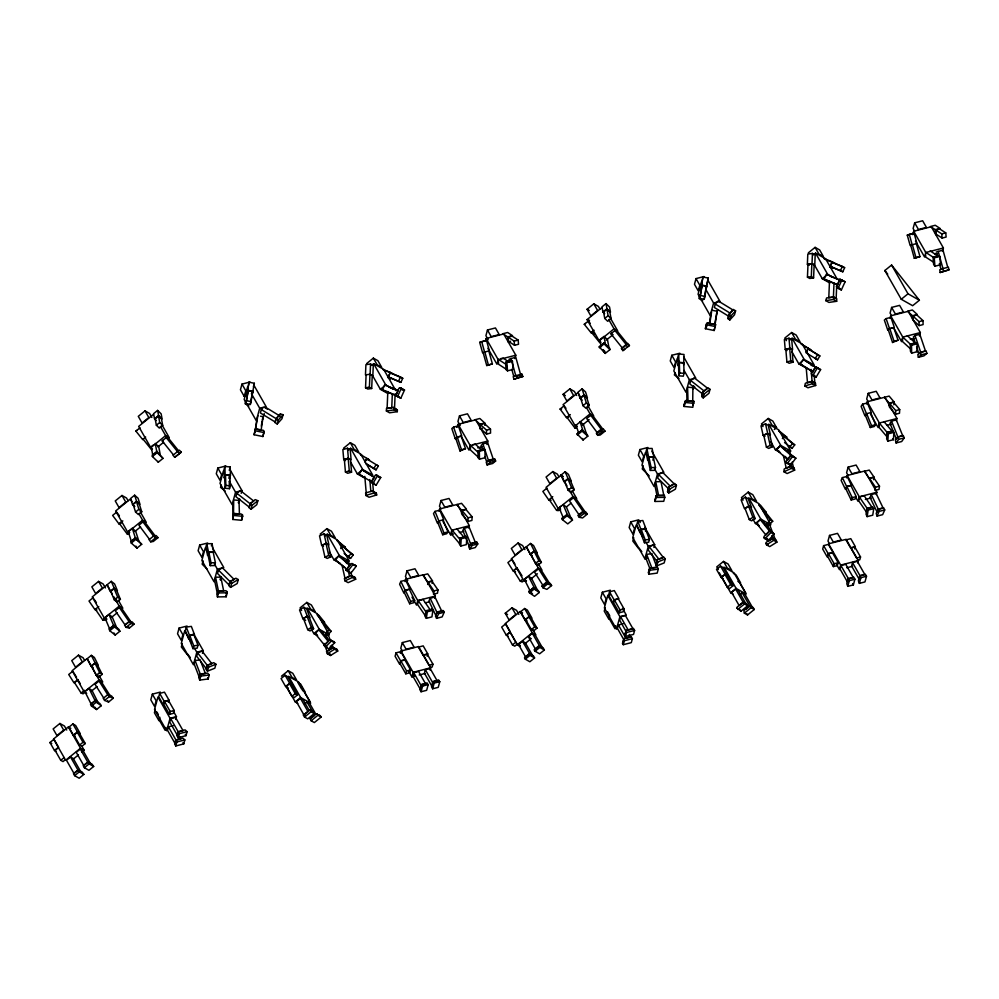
<?xml version="1.0" encoding="UTF-8"?>
<svg xmlns="http://www.w3.org/2000/svg" width="999" height="999" viewBox="0 0 999 999"><rect width="100%" height="100%" fill="white"/><g stroke="black" fill="none" stroke-linecap="round" stroke-linejoin="round"><path stroke-width="1.5" d="M371.69 388.499L369.405 387.212L369.955 374.425L372.227 375.699L371.69 388.499L367.819 389.061L365.547 387.774L366.084 374.975M370.105 374.238L370.542 363.998L365.909 364.672L365.472 374.9L370.105 374.238L372.839 375.774L373.276 365.534L370.542 363.998M386.388 411.001L386.488 408.441L393.444 407.43L397.377 409.977L397.302 411.675L389.573 412.799L386.388 411.001L394.106 409.877L397.302 411.675M387.824 391.446L387.1 408.516L391.745 407.842L392.332 393.881M394.106 409.877L393.444 407.43M394.48 409.39L395.129 393.868M807.379 264.323L807.804 254.083L812.449 253.409L815.184 254.957L814.747 265.197L812.012 263.649L807.379 264.323L809.202 265.347M807.442 277.185L807.991 264.398L811.85 263.836L814.135 265.122L813.586 277.922L809.727 278.471L807.442 277.185L811.313 276.636L813.586 277.922M811.313 276.636L811.85 263.836M812.012 263.649L812.449 253.409M825.736 300.624L826.623 297.952L833.578 296.94L836.762 298.751L836.663 301.298L828.933 302.422L825.736 300.624L833.466 299.5L836.663 301.298M829.507 280.744L828.783 297.802L833.416 297.128L836.151 298.676L836.737 284.715M833.416 297.128L834.003 283.167M833.466 299.5L833.578 296.94M452.01 531.58L451.835 534.49L459.977 544.13M459.952 538.036L459.552 544.605L460.776 546.041L466.371 544.617L466.808 537.312L465.996 536.351L459.952 538.036L461.213 538.748L460.776 546.041M461.463 513.261L461.65 510.339L456.768 504.557M461.875 513.036L462.025 510.601L466.021 509.577L472.127 516.808L471.903 520.454L467.907 521.478L461.8 514.248M467.907 521.478L468.131 517.832L462.025 510.601M889.06 406.031L889.235 403.121L884.352 397.34M889.46 405.806L889.61 403.384L893.606 402.36L899.712 409.59L899.487 413.236L895.491 414.26L889.385 407.03M887.836 441.121L886.662 438.936L887.05 432.38L892.644 430.944L893.868 432.392L893.431 439.685L887.836 441.121L888.273 433.816L879.295 423.002L879.033 427.372L887.162 437.013L887.437 432.642L892.232 431.406L884.09 421.765M893.855 404.807L894.03 401.885L889.147 396.103L867.257 401.76L866.633 404.033M895.491 414.26L895.716 410.614L889.61 403.384M667.557 491.833L668.718 486.888L674.7 483.466L676.448 485.214L675.361 489.198L668.731 492.994L667.557 491.833L668.718 486.888M763.96 537.637L764.11 536.413L769.642 530.719L772.839 532.517L774.237 534.253L768.094 540.596L763.96 537.637L768.094 540.596M245.904 403.559L248.214 390.646L252.597 391.533L251.074 401.61L250.299 404.458L245.904 403.559L248.214 390.646M249.076 382.205L246.915 393.681L249.076 382.205L254.345 383.279L252.185 394.742L252.797 390.721M250.299 404.458L252.597 391.533M254.071 434.74L255.469 428.746L263.374 430.357L263.948 432.542L262.862 436.526L254.071 434.74L255.157 430.769L263.948 432.542M256.943 419.093L254.895 432.53L257.867 415.684M261.301 426.136L261.988 421.653M260.502 416.221L263.137 416.745L261.101 430.194L255.831 429.12M262.862 436.526L264.148 431.206M699.787 298.364L702.085 285.439L706.48 286.338L704.944 296.416L704.183 299.25L699.787 298.364L702.085 285.439M702.959 277.01L700.799 288.486L702.959 277.01L708.229 278.072L706.068 289.548L706.48 286.863M704.183 299.25L705.494 290.622M706.892 284.178L708.229 278.072M705.394 328.721L706.693 323.401L707.667 322.914L715.571 324.513L715.272 326.523L714.185 330.507L705.394 328.721L706.693 323.401M709.315 324.063L710.901 313.611M711.6 311.688L709.789 323.639L715.059 324.712L717.107 311.263L711.825 310.202M714.809 323.639L717.107 311.263M714.185 330.507L714.485 328.496M430.107 609.715L423.052 599.425L418.256 600.661L417.657 604.595L425.586 616.158L425.986 613.548M427.684 584.452L428.022 582.267L432.018 581.243L437.974 589.922L437.475 593.194L433.479 594.23L433.978 590.946L428.022 582.267M432.13 609.19L426.036 610.701L425.137 616.595L426.323 618.331L431.918 616.895L432.929 610.339L431.643 609.265M426.323 618.331L427.335 611.775L426.036 610.701M432.067 583.428L432.467 580.806L427.709 573.863L422.914 575.099L427.672 582.042L432.467 580.806M862.974 496.066L859.377 496.99L858.765 500.924L866.707 512.487M866.957 508.341L866.058 514.235L867.144 516.62L872.739 515.184L873.75 508.641L872.552 506.905L866.957 508.341L868.156 510.077L867.144 516.62M866.907 511.188L867.307 508.566L859.377 496.99M873.588 479.657L873.988 477.035L869.23 470.092L864.435 471.328L869.192 478.271L873.988 477.035M875.499 487.175L874.987 490.447L878.983 489.423L879.495 486.151L873.538 477.472L869.542 478.496L875.499 487.175L879.495 486.151M524.55 657.854L529.345 653.621L533.441 655.931L534.577 657.916L529.857 661.75L525.299 659.178L524.55 657.854L529.345 653.621M534.328 649.924L539.123 645.691L543.231 648.001L544.368 649.999L539.635 653.821L535.089 651.248L534.328 649.924L539.123 645.691M736.987 608.104L737.274 606.893L743.343 601.972L746.54 603.771L747.677 605.769L740.933 611.238L736.987 608.104L739.11 609.303M152.347 694.143L150.799 699.824L154.583 706.468L156.131 700.786L152.347 694.143L160.34 692.095M217.832 468.056L216.284 473.738L220.067 480.382L221.616 474.7L217.832 468.056L225.824 465.996M249.975 382.043L241.983 384.091L240.434 389.772L244.231 396.416L246.89 395.741M199.675 545.054L198.127 550.736L201.923 557.38L203.471 551.698L199.675 545.054L207.667 543.006M155.332 709.315L154.408 712.724L158.953 720.691L159.877 717.282M159.665 693.393L158.741 696.815L163.287 704.782L164.211 701.373L159.665 693.393L164.46 692.17L169.006 700.137L168.394 702.409M179.083 628.084L177.547 633.766L181.331 640.409L182.879 634.727L179.083 628.084L187.075 626.036M223.426 470.929L220.017 483.429L232.143 504.682L235.552 492.182L229.483 481.555M224.9 466.446L223.963 469.855L224.226 478.146L225.15 474.737L224.9 466.446L230.207 466.945L230.457 475.224L229.52 478.633L229.395 474.5M244.231 396.416L245.779 390.734L241.983 384.091M247.577 386.975L244.181 399.475L256.306 420.729L259.703 408.229L251.373 393.618M221.179 485.114L220.554 487.387L225.162 490.984M206.781 543.743L205.856 547.152L207.58 555.494L208.504 552.085L206.781 543.743L212.013 543.668L213.749 552.01L208.504 552.085M225.512 475.062L224.738 477.897L225.062 488.249L229.483 488.673L230.257 485.826L229.932 475.474L225.512 475.062L225.836 485.414L225.062 488.249M245.629 401.361L245.017 403.633L248.851 405.981M164.535 701.548L163.761 704.395L169.443 714.36L173.439 713.336L174.213 710.489L168.531 700.524L164.535 701.548L170.217 711.513L169.443 714.36M203.072 560.764L202.148 564.173L207.155 569.155M186.276 627.06L185.352 630.469L188.511 638.711L189.448 635.302L186.276 627.06L191.346 626.398L194.505 634.64L189.448 635.302M182.255 643.531L181.331 646.94L187.175 654.495M229.27 470.354L230.207 466.945M253.421 386.688L254.345 383.279M208.866 552.36L208.092 555.207L210.252 565.634L214.61 565.559L215.384 562.724L213.224 552.297L208.866 552.36L211.026 562.787L210.252 565.634M229.158 478.309L229.932 475.474M211.401 545.941L212.013 543.668M189.785 635.526L189.011 638.373L192.982 648.663L197.203 648.114L197.977 645.267L194.006 634.977L189.785 635.526L193.756 645.829L192.982 648.663M165.884 727.434L165.11 730.269L159.428 720.304M170.067 718.269L166.658 730.769L154.533 709.515L157.942 697.015L170.067 718.269L176.461 716.633L173.426 711.313M168.469 726.872L167.532 730.281L175.112 743.568L176.036 740.159L168.469 726.872L173.264 725.649M170.704 718.631L169.78 722.04L177.36 735.326L178.284 731.917L170.704 718.631L175.499 717.407L183.079 730.694L178.284 731.917M236.863 493.306L235.939 496.715L249.363 507.192L250.287 503.771L253.746 501.036L240.322 490.559L236.863 493.306L252.085 505.294L251.011 509.265L248.988 507.704L250.075 503.721L255.257 499.6L257.854 500.724L256.768 504.695L251.011 509.265M175.699 719.417L176.461 716.633M214.36 563.873L217.395 569.193L213.998 581.693L201.873 560.439L205.27 547.939L207.542 551.923M215.272 578.359L214.648 580.631L217.532 594.53M263.224 407.455L261.313 409.553L260.389 412.962L275.287 422.065L276.211 418.643L279.083 415.497L265.422 407.155M229.52 584.003L230.145 581.73L234.128 579.445L222.427 567.807L218.444 570.079L217.52 573.488L229.208 585.139M233.754 513.399L232.73 519.455L241.571 520.279L242.657 516.308L241.708 514.148L233.754 513.399L232.73 519.455M233.491 516.008L233.691 499.925M194.53 648.239L196.815 652.222L193.406 664.722L181.281 643.468L184.69 630.956L191.508 642.919M194.455 662.812L195.08 660.539L200.137 659.877M197.64 652.859L196.703 656.268L206.431 668.855L207.367 665.446L197.64 652.859L202.073 651.086L211.8 663.673L207.367 665.446M238.386 502.697L238.998 500.424L235.015 500.049M238.536 503.046L239.673 498.876M241.184 493.319L241.945 490.546L229.82 469.293M262.213 420.167L263.137 416.745M262.7 419.093L264.211 413.536M175.724 739.984L174.638 743.955L175.774 745.953L183.766 743.905L184.852 739.922L182.917 738.136L175.724 739.984L176.86 741.97L175.774 745.953M177.959 731.743L176.885 735.714L178.022 737.712L186.014 735.664L187.088 731.68L185.152 729.894L177.959 731.743L179.096 733.728L178.022 737.712M220.192 579.42L220.816 577.135L215.572 577.222L218.456 591.121L223.689 591.046L220.816 577.135M220.392 580.057L221.141 577.272M218.094 590.846L217.02 594.83L217.445 596.915L226.174 596.778L227.26 592.794L225.949 590.721L218.094 590.846L218.531 592.931L217.445 596.915M202.447 653.358L203.209 650.586L193.356 633.304M242.62 514.922L241.571 520.279M200.012 674.038L198.926 678.021L199.725 680.082L208.167 678.97L209.241 674.987L207.605 673.039L200.012 674.038L200.799 676.098L199.725 680.082M199.738 676.535L200.349 674.263L195.08 660.539M226.249 594.055L226.973 591.408M207.068 665.309L205.994 669.28L207.455 671.166L214.835 668.219L215.921 664.235L213.724 662.649L207.068 665.309L208.529 667.195L207.455 671.166M229.882 581.63L228.796 585.614L230.557 587.35L237.188 583.553L238.274 579.57L235.864 578.209L229.882 581.63L231.643 583.379L230.557 587.35M277.21 423.976L278.296 419.992L283.054 414.735L280.344 413.898L276.061 418.631L274.975 422.602L277.21 423.976L281.98 418.718L283.054 414.735M279.62 416.546L280.344 413.898M407.005 570.829L410.789 577.472L418.781 575.424L414.997 568.781L407.005 570.829L405.457 576.51L407.729 580.506M405.032 581.568L405.644 579.295L423.226 574.787L435.352 596.053L434.74 598.326M459.478 415.859L463.261 422.502L471.253 420.454L467.47 413.811L459.478 415.859L457.929 421.541L460.202 425.524M457.505 426.598L458.116 424.325L475.699 419.817L487.824 441.071L486.9 444.48M396.029 652.846L395.092 656.256L399.637 664.235L400.574 660.826L396.029 652.846L400.824 651.623L405.369 659.59L400.574 660.826M402.322 642.594L406.118 649.238L414.11 647.19L410.314 640.546L402.322 642.594L400.774 648.276L402.297 650.936M441.021 500.511L444.805 507.155L452.797 505.107L449.013 498.464L441.021 500.511L439.473 506.193L440.984 508.853M487.462 329.995L491.246 336.638L499.238 334.59L495.454 327.947L487.462 329.995L485.914 335.676L488.186 339.672M400.349 653.321L400.974 651.048L418.556 646.54L430.681 667.807L430.057 670.079M439.048 511.251L439.66 508.978L461.563 503.334L466.446 509.115L461.65 510.339M485.489 340.734L486.101 338.461L503.683 333.953L515.809 355.219L514.885 358.629M400.899 661.001L400.124 663.848L405.806 673.813L409.802 672.789L410.577 669.942L404.895 659.977L400.899 661.001L406.581 670.966L405.806 673.813M405.644 579.295L417.769 600.561L416.533 605.107L411.988 597.127M458.116 424.325L470.242 445.579L469.006 450.124L460.676 435.514M414.797 676.111L411.863 676.86L413.099 672.315L400.974 651.048M453.484 534.028L450.549 534.79L451.785 530.244L439.66 508.978M486.101 338.461L498.226 359.727L496.99 364.273L487.899 348.326M425.362 683.403L418.544 671.44L413.748 672.677L412.812 676.086L420.392 689.372L421.016 687.1M427.122 656.131L427.747 653.858L423.201 645.878L418.406 647.115L422.952 655.082L427.747 653.858M421.303 684.64L419.917 689.76L421.054 691.745L426.648 690.321L428.196 684.64L426.898 683.204L421.303 684.64L427.435 683.304M436.95 680.431L430.132 668.468L425.337 669.705L424.4 673.114L431.98 686.4M421.054 691.745L422.602 686.063L421.84 684.74M468.756 528.009L469.38 525.736L457.255 504.47M432.954 664.21L428.958 665.234L423.276 655.269L427.272 654.245L432.954 664.21L432.18 667.045L429.508 667.732M432.892 681.668L431.506 686.788L432.642 688.786L438.236 687.349L439.785 681.668L438.499 680.232L432.892 681.668L439.023 680.331M432.292 685.264L432.917 682.991L425.337 669.705M432.642 688.786L434.19 683.091L433.429 681.768M639.922 449.538L638.373 455.219L642.157 461.863L643.706 456.181L639.922 449.538L647.914 447.49M602.347 592.245L600.799 597.926L604.582 604.57L606.131 598.888L602.347 592.245L610.339 590.197M671.803 355.282L670.254 360.964L674.05 367.607L675.586 361.925L671.803 355.282L679.795 353.234M646.865 448.539L645.941 451.948L647.664 460.289L648.601 456.88L646.865 448.539L652.11 448.451L653.833 456.793L652.909 460.202M607.779 595.429L604.383 607.929L616.508 629.183L619.904 616.683L607.779 595.429L610.339 594.767M643.156 465.546L642.232 468.956L649.25 475.936M605.182 607.717L604.245 611.138L608.803 619.105L609.727 615.696L607.454 611.713M609.515 591.808L608.578 595.217L613.136 603.196L614.06 599.787L609.515 591.808L614.31 590.584L618.856 598.551L614.06 599.787M696.028 278.596L694.48 284.278L698.264 290.921L699.812 285.239L696.028 278.596L704.02 276.536M630.719 521.878L629.17 527.559L632.966 534.203L634.515 528.521L630.719 521.878L638.711 519.83L640.222 522.489M648.95 457.155L648.176 459.99L650.337 470.417L654.707 470.354L655.481 467.507L653.321 457.08L648.95 457.155L651.111 467.582L650.337 470.417M678.708 353.983L677.784 357.392L678.034 365.684L678.97 362.275L678.708 353.983L684.015 354.483L683.653 365.047M674.999 372.652L674.375 374.925L678.983 378.521M614.385 599.962L613.611 602.809L619.293 612.774L623.289 611.75L624.063 608.903L618.381 598.938L614.385 599.962L620.067 609.927L619.293 612.774M679.332 362.6L678.558 365.434L678.87 375.786L683.291 376.211L684.065 373.364L683.753 363.012L679.332 362.6L679.645 372.952L678.87 375.786M701.46 281.768L698.064 294.268L710.189 315.534L713.586 303.034L706.006 289.747M637.749 521.166L636.825 524.575L639.984 532.817L640.921 529.408L637.749 521.166L642.819 520.504L645.978 528.733L645.366 531.006M633.728 537.637L632.804 541.046L638.648 548.588M699.824 295.03L698.9 298.439L702.734 300.774M705.706 289.173L706.48 286.338M641.258 529.632L640.484 532.467L644.455 542.769L648.676 542.22L649.45 539.373L645.479 529.083L641.258 529.632L645.229 539.922L644.455 542.769M615.734 625.836L614.959 628.683L609.278 618.718M654.457 468.668L657.479 473.976L654.083 486.488L641.957 465.222L645.354 452.722L646.877 455.382M658.616 474.587L670.304 486.226L674.288 483.941L662.599 472.302L658.616 474.587L657.679 477.997L668.319 488.573M623.189 623.776L618.393 624.999L617.457 628.408L624.387 640.721L623.301 644.692L631.293 642.644L632.379 638.661L631.243 636.675L624.05 638.523L622.539 643.368L623.301 644.692M620.629 616.758L628.209 630.044L633.004 628.821L625.424 615.534L620.629 616.758L619.705 620.167L626.623 632.479L625.549 636.45L633.541 634.402L634.615 630.431L633.478 628.433L626.286 630.282L624.787 635.127L625.549 636.45M654.707 500.062L656.518 495.379L664.372 495.254L664.797 497.34L663.723 501.311L654.994 501.461L655.431 499.35M654.994 501.461L656.518 495.379M684.065 370.429L689.372 379.72L685.963 392.232L673.838 370.966L677.247 358.466L678.758 361.126M683.928 405.082L685.876 400.487L693.83 401.236L692.819 407.292L683.978 406.456L684.79 404.47M690.759 380.557L704.183 391.034L707.642 388.286L694.218 377.822L690.759 380.557L689.834 383.966L703.259 394.443M683.978 406.456L685.014 401.099M707.667 322.914L706.58 326.885L705.606 327.385M647.439 558.166L644.879 558.828L648.289 546.316L646.016 542.332M646.316 555.494L645.704 557.767L649.924 568.743M624.05 638.523L622.539 643.368M626.286 630.282L624.787 635.127M649.188 546.678L658.915 559.253L663.348 557.492L653.621 544.905L649.188 546.678L648.264 550.087L657.105 561.525M715.284 304.071L714.347 307.48L729.245 316.571L730.182 313.162L733.041 310.015L718.144 300.911L715.284 304.071L730.182 313.162M693.643 385.714L692.869 388.549L694.78 387.025M692.732 389.198L693.493 386.426M716.583 313.898L717.719 309.727M692.694 403.758L692.894 387.674L687.587 387.175L688.011 400.986L693.318 401.486M668.731 492.994L669.817 489.023L676.448 485.214M653.92 547.464L654.682 544.68L644.83 527.41M692.757 405.219L693.83 401.236M714.847 327.16L715.571 324.513M648.214 572.852L649.874 568.081L657.467 567.082L658.266 569.143L657.18 573.114L648.738 574.225L648.788 572.052M649.15 570.729L649.874 568.081M648.738 574.225L649.825 570.242L649.288 568.868M702.821 391.895L701.735 395.866L703.171 397.902L708.94 393.319L710.014 389.348L708.004 387.774L702.821 391.895L701.835 396.853M656.78 565.871L655.806 564.61L657.142 559.715L663.798 557.055L665.259 558.941L664.173 562.924L656.78 565.871L657.866 561.9L656.892 560.639M703.171 397.902L704.258 393.918L710.014 389.348M729.058 314.198L727.971 318.169L729.732 320.067L734.502 314.81L735.589 310.826L733.353 309.465L729.058 314.198L728.246 319.156M729.732 320.067L730.818 316.084L735.589 310.826M823.613 545.629L822.689 549.038L827.234 557.017L828.159 553.596L823.613 545.629L828.408 544.405L832.954 552.372L828.159 553.596M829.532 535.414L833.316 542.057L841.308 540.009L837.524 533.366L829.532 535.414L827.984 541.096L829.495 543.756M848.139 467.107L851.922 473.751L859.914 471.703L856.131 465.059L848.139 467.107L846.59 472.789L848.101 475.449M868.218 393.344L872.015 399.987L880.007 397.939L876.21 391.296L868.218 393.344L866.682 399.026L868.193 401.685M891.62 307.417L895.416 314.061L903.408 312.013L899.612 305.369L891.62 307.417L890.084 313.099L891.595 315.759M914.659 222.827L918.456 229.47L926.448 227.422L922.651 220.779L914.659 222.827L913.111 228.509L914.634 231.169M846.553 477.797L847.164 475.524L864.747 471.016L876.872 492.27L876.26 494.542M890.034 318.107L890.658 315.834L908.241 311.326L920.366 332.58L919.442 335.989M912.761 234.653L913.698 231.244L931.28 226.736L943.406 247.989L942.469 251.398M828.483 553.783L827.709 556.63L833.391 566.595L837.387 565.559L838.161 562.724L832.479 552.759L828.483 553.783L834.165 563.748L833.391 566.595M857.654 562.849L858.266 560.576L846.141 539.323L828.558 543.831L840.683 565.084L839.447 569.642L836.425 564.323M847.164 475.524L859.29 496.778L858.054 501.323L855.781 497.34M867.257 401.76L879.382 423.014L878.146 427.56L870.566 414.273M890.658 315.834L902.784 337.088L901.548 341.633L893.968 328.346M913.698 231.244L925.823 252.497L924.587 257.043L915.484 241.109M847.889 581.118L848.513 578.846L853.308 577.609L845.728 564.323L840.933 565.559L840.009 568.968L847.589 582.255M854.719 548.913L855.331 546.64L850.786 538.661L845.991 539.897L850.536 547.864L855.331 546.64M852.522 562.587L851.598 565.996L859.177 579.283L860.102 575.874L852.522 562.587L857.317 561.351L864.897 574.637L860.102 575.874M848.188 578.658L846.802 583.778L847.776 586.338L853.371 584.902L854.919 579.22L853.783 577.222L848.188 578.658L849.325 580.656L847.776 586.338M896.34 420.779L896.965 418.506L884.839 397.252M860.539 556.98L856.543 558.016L850.861 548.051L854.857 547.015L860.539 556.98L859.764 559.827L857.105 560.514M859.777 575.686L858.391 580.806L859.365 583.366L864.959 581.93L866.508 576.248L865.371 574.25L859.777 575.686L860.913 577.684L859.365 583.366M765.946 543.356L766.383 542.17L772.864 538.136L776.061 539.935L776.897 542.132L769.692 546.615L766.508 544.817L765.946 543.356L768.069 544.555M400.849 581.393L399.612 584.215L403.858 593.056L405.094 590.234L400.849 581.393L405.644 580.157L409.89 588.998L405.094 590.234M405.394 590.359L404.358 592.719L409.665 603.771L413.661 602.747L414.697 600.399L409.39 589.335L405.394 590.359L410.701 601.423L409.665 603.771M442.033 611.75L434.952 597.015L430.157 598.239L428.921 601.061L436.001 615.796M437.35 611.912L435.489 616.146L436.551 618.356L442.145 616.92L444.205 612.212L442.944 610.476L437.35 611.912L438.611 613.648L436.551 618.356M842.369 477.609L841.133 480.432L845.379 489.285L846.615 486.463L842.369 477.609L847.164 476.386L851.41 485.227L846.615 486.463M846.915 486.588L845.878 488.948L851.185 499.999L855.181 498.976L856.218 496.615L850.911 485.564L846.915 486.588L852.222 497.639L851.185 499.999M871.278 494.567L870.042 497.39L877.122 512.125L878.358 509.303L871.278 494.567L876.073 493.344L883.153 508.079L878.358 509.303M878.059 509.178L876.198 513.411L877.06 516.096L882.654 514.66L884.714 509.952L883.653 507.742L878.059 509.178L879.12 511.388L877.06 516.096M383.454 369.63L390.247 372.365L388.012 377.26L390.746 378.796L388.037 377.709M382.43 389.835L384.652 384.94L398.226 390.422L396.004 395.304L398.738 396.853L382.43 389.835L396.004 395.304M388.424 376.985L390.284 372.902L402.747 378.284L400.886 382.367L388.424 376.985L400.886 382.367M398.613 381.081L400.462 377.01L383.004 369.593M401.336 388.249L397.627 396.416L400.811 398.214L404.52 390.047L401.336 388.249L398.926 388.249L395.592 395.592L400.811 398.214M837.699 285.04L824.1 279.121L826.323 274.226L842.632 281.243L830.419 276.323M826.735 260.04L824 258.491L832.142 261.775L829.919 266.671L832.654 268.219L829.932 267.12M830.331 266.396L832.192 262.312L842.369 266.421L844.642 267.707L842.794 271.79L830.331 266.396L842.794 271.79M840.509 270.504L842.369 266.421M836.525 286.513L839.859 279.171L845.092 281.78L841.37 289.947L836.825 287.6L836.525 286.513L838.648 287.712M839.909 279.708L837.674 284.603L824.1 279.121M841.37 289.947L838.186 288.149L841.895 279.982M506.031 361.975L506.318 370.055L507.529 370.841L513.124 369.405L512.425 361.064L511.625 360.539L506.031 361.975L506.83 362.5L512.425 361.064M364.697 461.888L366.783 458.429L369.518 459.965L360.577 454.582M365.234 461.501L366.77 458.941L369.056 460.227M359.116 474.288L361.888 469.667L374.3 477.36L371.528 481.98L374.263 483.516L359.116 474.288L361.85 475.836M373.776 468.556L376.086 464.71L378.359 465.984L376.049 469.842L365.622 463.511M371.066 482.23L375.224 475.312L376.311 474.925L380.744 477.497L376.123 485.189L371.066 482.23L372.927 483.391L377.547 475.699L376.311 474.925M806.193 351.86L808.266 348.401L811.001 349.937L800.823 343.781M805.956 352.759L808.266 348.913L810.539 350.199L819.854 355.956L817.544 359.815L815.259 358.529L817.569 354.682L819.854 355.956M815.559 367.207L812.786 371.828L800.374 364.136L803.146 359.515L818.293 368.743M820.616 369.642L815.559 366.695L811.4 373.614L812.799 375.537L817.419 367.844L820.616 369.642L815.996 377.347L811.563 374.775M435.015 511.388L433.491 513.573L437.35 523.114L438.873 520.941L443.668 519.705L439.81 510.164L435.015 511.388L438.873 520.941M443.968 532.942L439.148 521.016L437.874 522.827L442.707 534.765L443.968 532.942L447.964 531.918L443.144 519.992M447.964 531.918L446.703 533.741L442.707 534.765M464.323 528.246L462.799 530.419L469.23 546.328L470.754 544.155L464.323 528.246L469.118 527.022L475.549 542.919M470.979 543.344L468.706 546.615L469.667 549L475.262 547.564L477.797 543.931L476.585 541.908L470.979 543.344L472.202 545.367L469.667 549M528.883 591.595L533.803 587.499L538.336 590.621L539.273 592.482L534.552 596.316L529.507 592.844L528.883 591.595L533.803 587.499M862.599 404.17L861.088 406.356L864.947 415.896L866.458 413.711L871.253 412.487L867.394 402.947L862.599 404.17L866.458 413.711M871.553 425.724L866.732 413.798L865.471 415.609L870.291 427.535L871.553 425.724L875.549 424.7L870.728 412.774M875.549 424.7L874.287 426.511L870.291 427.535M891.508 421.128L889.997 423.301L896.428 439.21L897.939 437.025L902.734 435.801L896.303 419.892L891.508 421.128L897.939 437.025M897.664 436.95L895.391 440.222L896.103 442.969L901.697 441.533L904.232 437.899L903.258 435.514L897.664 436.95L898.638 439.335L896.103 442.969M341.146 547.902L342.782 545.779L345.517 547.315L337.088 540.434M340.921 548.613L342.732 546.253L353.259 554.857L350.549 558.404L344.143 553.458M349.2 571.328L335.464 560.027L338.736 555.781L350.274 565.134M348.264 557.117L350.986 553.571L353.259 554.857M345.966 570.017L350.861 563.636L355.157 565.222L356.256 566.196L350.811 573.276L345.966 570.017L350.811 573.276M346.466 569.792L349.737 565.534L338.736 555.781M347.627 571.478L353.059 564.398L356.256 566.196M782.617 437.899L784.252 435.764L786.987 437.312L778.558 430.432M782.392 438.611L784.203 436.251L794.742 444.855L792.02 448.401L784.577 442.545M790.983 455.407L787.712 459.652L776.71 449.9L779.969 445.654L790.983 455.407L795.866 458.191L790.421 465.272L786.138 462.5L786.126 461.301L791.021 454.92L795.866 458.191M789.734 447.115L792.457 443.568L794.742 444.855M787.237 463.474L792.669 456.381L791.021 454.92M478.134 450.924L484.128 449.075L484.952 449.825L485.077 457.717L479.483 459.153L478.259 458.029L478.134 450.924L484.128 449.075M326.373 646.241L324.55 645.204L315.16 633.578L318.856 629.77L321.591 631.306L329.096 640.621M326.835 632.167L328.883 630.057L331.168 631.343L328.084 634.515M324.013 645.391L329.545 639.697L334.765 642.607L328.609 648.938L324.013 645.391L327.197 647.19M324.55 645.204L328.234 641.408L318.856 629.77M325.424 647.14L331.568 640.809L330.632 639.635M769.567 531.156L765.871 534.964L756.493 523.326L760.189 519.53L762.924 521.066L772.302 532.704L769.567 531.156L760.189 519.53M768.393 522.052L770.441 519.942L772.726 521.228L769.642 524.4M764.897 538.798L771.053 532.455L774.237 534.253M455.219 438.623L456.993 437.137L461.788 435.901L458.391 425.849L453.596 427.072L451.823 428.571L455.219 438.623L457.617 438.012M456.618 427.347L458.391 425.849M457.242 437.162L455.769 438.399L460.015 450.974L465.484 448.701L461.238 436.126L457.242 437.162L461.488 449.725L460.015 450.974M482.904 443.931L488.561 460.689L493.356 459.465L487.699 442.707L482.904 443.931L481.131 445.429L482.542 449.612M488.911 460.177L486.251 462.412L487.1 464.922L492.694 463.486L495.641 461.001L494.505 458.741L488.911 460.177L490.047 462.437L487.1 464.922M886.125 318.594L884.352 320.08L887.749 330.132L889.522 328.646L894.317 327.41L890.921 317.357L886.125 318.594L889.522 328.646M889.784 328.671L888.298 329.907L892.544 342.482L898.026 340.209L893.78 327.647L889.784 328.671L894.03 341.233L892.544 342.482M913.261 337.038L915.034 335.539L919.829 334.315L925.499 351.074L920.703 352.297L918.93 353.796L916.57 346.815M920.454 352.285L917.794 354.52L918.343 357.28L923.938 355.856L926.897 353.359L926.048 350.849L920.454 352.285L921.303 354.795L918.343 357.28M145.03 410.876L138.287 416.346L142.07 422.989L148.814 417.52L145.03 410.876L149.588 413.449L151.86 417.432M157.617 410.414L158.579 415.534L162.1 418.956L161.139 413.823L157.617 410.414L153.571 413.686L154.533 418.818L156.294 420.529M153.509 414.373L138.674 426.398L150.799 447.652L165.634 435.626L169.281 437.687L162.462 425.724M143.756 438.698L142.645 439.51L135.889 431.106L140.035 427.847M154.533 418.818L158.579 415.534M158.541 416.096L155.157 418.831L156.356 425.237L159.303 428.084L162.675 425.349L161.476 418.943L158.541 416.096L159.728 422.502L162.675 425.349M156.356 425.237L159.728 422.502M142.645 439.51L145.679 437.05M153.222 445.067L151.199 446.703L152.797 455.244L156.843 451.973L155.245 443.419M173.439 454.882L162.188 440.884L166.234 437.612L167.345 436.8L178.596 450.799M157.867 446.94L163.574 442.307M156.88 451.411L152.16 455.232L152.397 456.518L158.279 462.212L162.999 458.391L156.88 451.411L157.118 452.684L162.999 458.391M152.397 456.518L157.118 452.684M121.99 495.467L115.247 500.936L119.031 507.579L125.787 502.11L121.99 495.467L126.548 498.039L128.059 500.699M179.42 453.484L177.735 451.386L173.002 455.219L174.7 457.317L181.281 452.147L179.395 450.187L177.485 451.598L166.234 437.612M181.281 452.147L174.7 457.317M134.64 495.192L136.563 501.223L139.985 504.258L138.062 498.226L134.64 495.192L130.582 498.476L132.517 504.507L134.803 506.518M132.517 504.507L136.563 501.223M136.513 501.748L133.142 504.483L135.552 512.012L138.399 514.547L141.771 511.813L139.361 504.27L136.513 501.748L138.923 509.29L141.771 511.813M119.405 515.784L116.671 512.125L112.625 515.409L119.006 523.938L122.04 521.478M128.759 534.14L127.447 534.328L119.468 523.651L122.84 520.916M135.552 512.012L138.923 509.29M140.185 511.65L146.241 522.277L142.595 520.217L127.76 532.255L115.634 510.988L130.469 498.963L131.993 501.623M127.447 534.328L129.695 532.504M155.17 535.914L144.53 521.69L142.957 521.903L138.911 525.187L149.55 539.41M134.828 531.53L140.534 526.898M135.527 537.724L130.807 541.558L131.281 543.069L136.988 548.114L141.708 544.28L135.527 537.724L136.001 539.235L141.708 544.28M135.477 538.261L131.431 541.533L128.209 531.493L132.255 528.209L135.477 538.261L138.898 541.283L135.677 531.243L133.391 529.22M131.281 543.069L136.001 539.235M153.796 535.876L149.076 539.697L150.674 541.833L153.297 541.483L158.017 537.649L156.156 535.551L153.796 535.876L155.394 538.011L158.017 537.649M366.608 363.599L373.351 358.129L377.909 360.701L381.705 367.345L377.147 364.772L373.351 358.129M98.589 581.393L91.846 586.863L95.629 593.506L102.385 588.036L98.589 581.393L103.147 583.965L105.419 587.949M150.674 541.833L155.394 538.011M371.491 365.434L373.651 363.686L383.678 369.343L395.804 390.597M111.314 581.343L107.268 584.627L110.127 591.433L114.186 588.161L111.314 581.343L114.573 583.928L117.432 590.734L114.186 588.161M93.057 597.752L89.011 601.036L94.88 609.54L96.891 609.927M114.111 588.648L110.739 591.383L114.323 599.899L117.033 602.047L120.404 599.313L116.833 590.796L114.111 588.648L117.695 597.165L120.404 599.313M94.88 609.54L98.764 606.568M114.323 599.899L117.695 597.165M372.053 374.7L380.382 389.323L385.776 384.94L393.294 389.185M107.929 615.184L104.895 617.644L109.665 628.995L113.711 625.711L108.941 614.36M112.375 594.193L107.08 584.89L92.233 596.915L104.358 618.169L119.206 606.143L122.84 608.204L118.294 600.224M95.392 609.303L102.735 619.942L104.982 618.119M119.343 607.529L115.297 610.814L125.1 624.999L129.146 621.715L119.343 607.529L121.354 607.916L131.144 622.102M106.656 618.443L104.408 620.267L102.735 619.942M111.426 617.457L117.133 612.824M113.774 625.224L109.053 629.058L109.778 630.756L115.197 635.052L119.917 631.231L118.656 629.095L113.774 625.224L114.498 626.922L119.917 631.231M78.496 655.157L71.753 660.626L75.549 667.27L82.293 661.8L78.496 655.157L83.054 657.729L84.578 660.389M109.778 630.756L114.498 626.922M129.321 621.415L124.588 625.237L126.061 627.372L129.395 628.009L134.116 624.175L132.318 621.99L129.321 621.415L130.782 623.538L134.116 624.175M343.569 448.189L350.312 442.719L354.87 445.292L358.666 451.935L354.108 449.363L350.312 442.719M91.346 655.356L95.08 662.824L98.114 664.909L94.368 657.442L91.346 655.356L87.3 658.641L91.034 666.108L93.057 667.494M126.061 627.372L130.782 623.538M348.464 450.025L350.624 448.276L360.639 453.933L372.764 475.187L362.749 469.542L350.624 448.276M91.034 666.108L95.08 662.824M95.005 663.274L91.621 666.008L96.304 675.336L98.826 677.072L102.198 674.337L97.515 665.009L95.005 663.274L99.675 672.602L102.198 674.337M78.034 679.545L73.988 682.829L68.719 674.5L72.777 671.228L76.536 677.172M96.304 675.336L99.675 672.602M80.37 683.803L77.897 679.907L74.525 682.629L81.106 693.044L84.478 690.309M99.113 679.907L86.988 658.653L72.14 670.679L84.266 691.945L99.113 679.907L102.76 681.967L98.963 675.324M87.949 689.198L84.915 691.658L91.159 704.095L95.205 700.811L98.227 702.896L91.995 690.459L88.961 688.373L95.205 700.811M85.352 692.032L83.092 693.843L81.106 693.044M99.063 681.006L107.842 694.867L110.227 695.841L101.448 681.967L99.063 681.006L95.017 684.278L103.784 698.151M350.524 461.95L357.342 473.913L362.749 469.542M91.346 691.221L97.053 686.588M59.903 723.463L53.147 728.933L56.943 735.576L63.686 730.107L59.903 723.463L64.46 726.036L66.733 730.019M90.559 704.195L95.292 700.361L99.825 703.496L101.261 705.706L96.541 709.527L91.496 706.056L90.559 704.195L93.968 706.53M91.496 706.056L96.229 702.235L101.261 705.706M107.979 694.517L103.247 698.338L104.57 700.424L108.554 702.047L113.274 698.214L111.563 695.978L107.979 694.517L109.291 696.603L113.274 698.214M70.817 728.333L68.382 726.96L53.546 738.985L65.672 760.251L80.507 748.226L84.153 750.274L81.868 752.122M49.95 742.532L53.996 739.248L58.541 747.215L54.495 750.499L49.95 742.532L51.773 743.556M72.89 723.938L77.435 731.905L80.17 733.453L75.624 725.486L72.89 723.938L68.844 727.222L73.389 735.189L75.212 736.213M104.57 700.424L109.291 696.603M593.806 303.821L597.589 310.464L590.846 315.934L587.062 309.29L593.806 303.821L598.364 306.381L599.875 309.041M320.167 534.115L326.923 528.646L331.468 531.218L335.264 537.862L330.706 535.289L326.923 528.646M73.389 735.189L77.435 731.905M606.018 303.596L606.967 308.728L610.489 312.15L609.54 307.018L606.018 303.596L601.96 306.88L602.921 312L604.682 313.711M58.429 747.627L55.057 750.349L60.752 760.314L63.024 761.6L65.272 759.777M81.918 746.29L85.29 743.556L79.595 733.591L77.323 732.317L73.951 735.052L79.633 745.017L81.918 746.29L84.153 750.274M610.102 317.582L617.669 330.869L614.035 328.821L599.188 340.846L587.062 319.593L601.91 307.555M592.145 331.893L591.033 332.692L584.278 324.3L588.436 321.029M325.062 535.951L327.222 534.203L337.237 539.86L349.363 561.113L339.348 555.456L327.222 534.203M602.921 312L606.967 308.728M606.93 309.278L603.558 312.013L604.757 318.431L607.692 321.278L611.063 318.544L609.865 312.138L606.93 309.278L608.129 315.696L611.063 318.544M604.757 318.431L608.129 315.696M60.752 760.314L64.123 757.592M79.633 745.017L83.004 742.282L85.29 743.556M591.033 332.692L594.068 330.232M70.504 756.955L66.458 760.227L74.038 773.513L78.084 770.241L80.819 771.777L73.239 758.491L70.504 756.955L78.084 770.241M80.295 749.025L76.236 752.309L83.816 765.596L87.862 762.312L90.597 763.848L83.017 750.561L80.295 749.025L87.862 762.312M72.74 759.527L78.446 754.907M602.959 337.163L599.924 339.623L601.261 346.74M622.165 347.789L610.913 333.803L614.959 330.519L616.071 329.72L627.322 343.706M329.395 551.86L333.941 559.84L339.348 555.456M606.256 340.122L613.111 334.578M599.213 346.865L603.933 343.044L609.727 348.314L609.964 349.6L605.244 353.421L599.213 346.865L604.432 343.181M78.197 769.842L73.476 773.663L74.613 775.661L79.171 778.221L83.891 774.4L82.293 772.152L78.197 769.842L79.333 771.827L83.891 774.4M87.974 761.912L83.254 765.734L84.391 767.731L88.948 770.304L93.669 766.47L92.083 764.223L87.974 761.912L89.111 763.898L93.669 766.47M599.375 347.727L604.095 343.893L603.933 343.044M74.613 775.661L79.333 771.827M84.391 767.731L89.111 763.898M569.83 388.886L573.613 395.529L566.87 400.999L563.086 394.355L569.83 388.886L574.388 391.458L576.66 395.442M306.83 602.409L310.614 609.053L315.172 611.625L311.388 604.982L306.83 602.409L300.087 607.879L301.598 610.539M621.74 349.238L627.759 343.369L629.445 345.467L622.864 350.637L621.366 348.401L626.211 344.518L614.959 330.519M582.092 388.861L584.015 394.892L587.437 397.914L585.514 391.895L582.092 388.861L578.046 392.145L579.969 398.164L582.255 400.187M568.031 417.395L566.458 417.607L560.077 409.066L564.123 405.794L565.946 408.229M579.969 398.164L584.015 394.892M583.965 395.417L580.594 398.151L583.004 405.681L585.864 408.204L589.235 405.482L586.825 397.939L583.965 395.417L586.376 402.947L589.235 405.482M566.458 417.607L570.304 414.585M583.004 405.681L586.376 402.947M310.826 628.284L313.861 633.603L319.255 629.233L329.283 634.877L317.158 613.623L307.13 607.966L319.255 629.233M587.637 405.319L593.706 415.946L590.059 413.886L575.212 425.911L563.086 404.657L577.934 392.632L580.968 397.939M568.231 417.145L566.92 417.32L574.9 427.984L577.147 426.161M590.759 415.297L586.713 418.581L597.34 432.804L601.386 429.52L602.959 429.308L592.332 415.084L590.759 415.297L601.386 429.52M582.292 425.199L589.135 419.642M577.047 433.941L582.18 430.107L587.312 434.652L587.799 436.163L583.066 439.997L577.047 433.941L582.18 430.107M577.372 434.94L582.092 431.118L581.768 430.107M281.481 676.186L288.224 670.716L292.782 673.289L296.566 679.932L292.008 677.359L288.224 670.716M285.115 675.287L289.66 683.254L292.395 684.802L287.849 676.822L285.115 675.287L281.069 678.558L285.614 686.538L288.349 688.074M808.353 252.834L815.097 247.365L819.655 249.937L823.438 256.581L818.893 254.008L815.097 247.365M813.398 254.857L815.559 253.109L825.586 258.753L836.95 278.684M601.073 429.333L596.341 433.166L597.677 435.339L600.299 434.977L605.019 431.156L603.421 429.021L601.073 429.333L602.397 431.506L605.019 431.156M596.615 433.916L601.336 430.082M285.614 686.538L289.66 683.254M289.548 683.653L286.176 686.388L291.87 696.353L294.143 697.639L297.515 694.904L291.833 684.939L289.548 683.653L295.242 693.618L297.515 694.904M552.822 471.553L546.078 477.023L549.862 483.666L556.618 478.196L552.822 471.553L557.38 474.125L558.891 476.773M597.677 435.339L602.397 431.506M568.031 478.558L563.985 481.843L561.126 475.037L565.172 471.753L568.419 474.338L571.291 481.143L568.031 478.558L565.172 471.753M561.126 475.037L563.286 476.748L560.926 475.299L546.078 487.325L558.204 508.578L560.639 509.952M546.903 488.161L542.857 491.433L548.738 499.95L550.736 500.337M291.87 696.353L295.242 693.618M567.969 479.058L564.597 481.78L568.169 490.297L570.879 492.457L574.263 489.722L570.679 481.206L567.969 479.058L571.54 487.562L574.263 489.722M286.913 687.3L295.254 701.91L300.649 697.539L310.677 703.184L298.551 681.93L288.524 676.273L300.649 697.539M300.437 698.338L296.378 701.623L303.958 714.909L308.004 711.625L300.437 698.338L303.172 699.887L309.228 710.514M548.738 499.95L552.784 496.665M813.948 264.123L822.289 278.733L827.684 274.363L832.691 277.185M305.02 703.708L307.043 702.06L309.777 703.608L315.834 714.235M568.169 490.297L571.54 487.562M303.396 715.047L309.465 710.127L313.711 712.05L314.473 713.373L307.729 718.843L304.533 717.045L303.396 715.047L305.519 716.246M561.101 506.131L559.078 507.767L563.261 517.707M558.204 508.578L573.051 496.553L576.698 498.601L572.152 490.634M550.911 500.024L549.238 499.712L556.593 510.352L558.841 508.528M585.339 512.237L575.536 498.039L573.538 497.664L569.492 500.936L579.283 515.134M518.069 543.006L511.326 548.476L515.109 555.119L521.853 549.65L518.069 543.006L522.627 545.579L524.9 549.562M560.501 508.853L558.254 510.676L556.593 510.352M304.533 717.045L311.276 711.575L314.473 713.373M566.421 506.93L570.991 503.234M316.071 713.86L310.002 718.781L311.139 720.766L314.335 722.564L321.079 717.107L320.317 715.771L316.071 713.86L320.317 715.771M310.564 718.631L314.623 715.346L307.043 702.06M311.139 720.766L317.882 715.309L321.079 717.107M530.531 543.456L534.265 550.924L537.3 553.009L533.553 545.541L530.531 543.456L526.485 546.74L530.219 554.208L532.242 555.594M561.85 518.456L566.883 514.497L571.765 518.369L572.477 520.067L567.757 523.901L562.337 519.592L562.162 518.319M791.645 332.517L795.441 339.161L799.987 341.72L796.203 335.077L791.645 332.517L784.902 337.974L786.413 340.634M562.337 519.592L567.057 515.771L566.883 514.497M789.947 339.997L792.107 338.249L802.135 343.906L814.26 365.159L804.232 359.515L792.107 338.249M530.219 554.208L534.265 550.924M582.829 511.413L578.109 515.247L579.245 517.307L582.579 517.944L587.312 514.123L585.839 511.988L582.829 511.413L583.965 513.486L587.312 514.123M534.19 551.373L530.806 554.108L535.489 563.436L538.011 565.172L541.383 562.437L536.7 553.109L534.19 551.373L538.861 560.701L541.383 562.437M578.271 515.884L583.329 511.85L573.538 497.664M514.96 564.073L511.963 559.315L507.904 562.599L513.174 570.928L517.22 567.644M579.245 517.307L583.965 513.486M884.852 270.517L891.595 265.047L919.392 300.237L912.649 305.706L901.26 299.275L884.852 270.517L887.724 274.151M535.489 563.436L538.861 560.701M522.015 575.799L517.082 567.994L513.711 570.729L520.292 581.131L522.539 579.32M538.299 568.006L526.173 546.753L511.326 558.778L523.451 580.032L538.299 568.006L541.945 570.067L538.149 563.424M529.982 590.534L524.438 579.482L527.472 577.022M524.525 580.119L522.277 581.942L520.292 581.131M538.586 568.818L547.352 582.692L549.75 583.666L540.971 569.792L538.586 568.818L534.54 572.102L543.306 585.976L545.329 584.34M530.519 579.32L537.375 573.763M792.02 351.923L798.838 363.886L804.232 359.515M529.507 592.844L534.228 589.023L539.273 592.482M512 607.792L515.796 614.435L509.053 619.892L505.257 613.249L512 607.792L516.558 610.352L518.831 614.348M546.703 582.017L541.982 585.851L542.894 587.762L546.878 589.385L551.598 585.551L550.287 583.478L546.703 582.017L547.614 583.94L551.598 585.551M542.02 586.376L546.74 582.554M542.894 587.762L547.614 583.94M901.26 299.275L908.004 293.806L919.392 300.237M522.539 612.899L520.104 611.525L505.269 623.563L517.395 644.817L519.817 646.191M524.612 608.503L529.158 616.483L531.893 618.019L527.347 610.052L524.612 608.503L520.554 611.788L525.112 619.755L526.935 620.791M774.325 429.495L776.573 427.672L772.789 421.029L768.231 418.456L761.488 423.926L762.999 426.585M506.218 635.064L510.264 631.793L505.719 623.813L501.673 627.097L506.218 635.064L508.041 636.101M525.112 619.755L529.158 616.483M529.045 616.883L525.674 619.617L531.356 629.582L533.628 630.869L537.012 628.134L531.318 618.169L529.045 616.883L534.727 626.848L537.012 628.134M512.462 644.892L515.846 642.157L510.152 632.192L506.78 634.927L512.462 644.892L514.747 646.178L518.119 643.443M531.356 629.582L534.727 626.848M517.395 644.817L532.23 632.792L535.876 634.84L532.842 629.532M526.098 657.817L518.518 644.53L522.564 641.246L525.299 642.794L532.879 656.081L530.144 654.532L522.564 641.246M535.876 649.887L528.296 636.6L532.342 633.316L535.077 634.865L542.657 648.151M524.463 644.093L531.306 638.548M770.866 441.858L775.411 449.837L780.818 445.454L790.833 451.111L778.708 429.857L768.693 424.2L780.818 445.454M525.299 659.178L530.019 655.356L534.577 657.916M535.089 651.248L539.81 647.427L544.368 649.999M748.226 492.107L752.01 498.751L756.568 501.323L752.784 494.68L748.226 492.107L741.483 497.577L742.994 500.237M753.134 519.492L755.419 523.488L760.813 519.105L770.828 524.762L758.703 503.508L748.688 497.852L760.813 519.105M723.526 561.413L727.309 568.056L731.867 570.629L728.084 563.985L723.526 561.413L716.77 566.883L718.293 569.542M720.579 566.158L725.124 574.138L727.859 575.674L723.313 567.707L720.579 566.158L716.52 569.442L721.078 577.41L722.901 578.446M721.078 577.41L725.124 574.138M725.012 574.537L721.64 577.272L727.322 587.237L729.595 588.523L732.979 585.789L727.284 575.824L725.012 574.537L730.694 584.502L732.979 585.789M727.322 587.237L730.694 584.502M719.342 572.864L730.706 592.794L736.113 588.411L746.128 594.068L734.003 572.814L723.988 567.157L736.113 588.411M735.664 589.085L731.618 592.37L739.198 605.656L743.244 602.372L745.978 603.92L738.398 590.634L735.664 589.085L743.244 602.372M740.247 594.455L742.269 592.819L745.004 594.355L752.584 607.642L749.849 606.106L742.269 592.819M737.737 609.44L744.48 603.97L747.677 605.769M749.962 605.694L743.88 610.626L744.342 613.161L747.539 614.959L754.282 609.49L753.146 607.504L749.962 605.694L751.098 607.692L754.282 609.49M745.803 609.378L749.849 606.106M744.342 613.161L751.098 607.692M252.085 505.294L257.854 500.724M135.889 431.106L137 430.307M162.188 440.884L163.299 440.084M152.447 448.988L151.511 449.662L143.069 439.16M589.447 320.217L588.324 321.016L590.259 323.414M584.278 324.3L585.402 323.501M610.913 333.803L612.025 333.004M600.836 342.17L599.912 342.844L591.47 332.355M629.445 345.467L627.584 346.803L626.46 345.404M622.864 350.637L624.725 349.288M303.858 607.267L307.23 616.071L309.965 617.619L306.593 608.803L303.858 607.267L299.538 609.964L302.909 618.768L305.644 620.304M302.909 618.768L307.23 616.071M307.105 616.433L303.496 618.668L307.717 629.682L310.002 630.968L313.599 628.721L309.378 617.707L307.105 616.433L311.326 627.434L313.599 628.721M307.717 629.682L311.326 627.434M332.979 647.477L326.498 651.523L327.335 653.721L330.532 655.519L337.737 651.023L337.175 649.562L332.979 647.477L337.175 649.562M327.335 653.721L334.54 649.225L337.737 651.023M745.416 497.152L741.083 499.85L744.467 508.653L748.788 505.956L751.523 507.504L748.151 498.688L745.416 497.152L748.788 505.956M748.663 506.306L745.054 508.553L749.275 519.567L751.548 520.854L755.157 518.606L750.936 507.592L748.663 506.306L752.871 517.32L755.157 518.606M749.275 519.567L752.871 517.32M764.947 525.149L767.107 523.801L769.842 525.349L775.474 540.022L772.739 538.486L771.715 535.814M772.739 538.486L768.406 541.183L767.382 538.511M766.508 544.817L773.713 540.334L776.897 542.132M231.643 583.379L238.274 579.57M402.122 390.047L404.52 390.047M324.038 533.828L326.186 543.294L328.921 544.83L326.773 535.364L324.038 533.828L319.53 535.876L321.666 545.354L323.489 546.378M321.666 545.354L326.186 543.294M326.036 543.593L322.265 545.304L324.95 557.142L327.222 558.429L330.981 556.718L328.309 544.88L326.036 543.593L328.708 555.432L330.981 556.718M324.95 557.142L328.708 555.432M351.186 575.412L344.405 578.483L344.942 580.856L348.139 582.654L355.669 579.233L355.307 577.647L351.186 575.412L352.472 577.434L355.669 579.233M344.942 580.856L352.472 577.434M765.521 423.813L767.657 433.291L770.391 434.827L768.256 425.362L765.521 423.813L761.001 425.874L763.136 435.339L764.959 436.376M763.136 435.339L767.657 433.291M767.507 433.591L763.748 435.302L766.42 447.14L768.693 448.426L772.464 446.715L769.779 434.877L767.507 433.591L770.179 445.429L772.464 446.715M766.42 447.14L770.179 445.429M790.921 465.959L784.153 469.043L783.928 471.753L787.125 473.551L794.655 470.129L794.118 467.757L790.921 465.959L791.458 468.331L794.655 470.129M792.207 462.062L793.506 467.794L790.771 466.258L786.263 468.319L783.341 455.394M783.928 471.753L791.458 468.331M208.529 667.195L215.921 664.235M657.866 561.9L665.259 558.941M479.695 342.357L486.476 340.347L489.348 350.724L482.567 352.734L479.695 342.357L486.476 340.347M483.129 352.56L486.725 365.534L492.382 363.861L488.786 350.886M492.382 363.861L486.725 365.534M520.579 374.488L515.784 357.205L509.003 359.203L509.802 362.088M519.817 374.837L521.803 374.063L522.852 376.523L513.936 379.258L513.224 376.66L516.208 375.499L517.257 377.959L513.936 379.258M910.726 245.342L914.31 258.304L915.971 257.655L912.387 244.693L910.151 245.504L907.279 235.14L914.073 233.129L916.945 243.494L912.149 244.73L909.277 234.353M914.073 233.129L907.279 235.14M916.383 243.669L919.967 256.631L914.31 258.304M936.188 252.085L942.981 250.075L947.764 267.37M938.186 251.311L942.969 268.606L939.747 269.805L940.134 272.527L949.05 269.792L948.338 267.208L942.744 268.644L943.456 271.228M949.05 269.792L940.134 272.527M378.421 477.11L380.744 477.497M343.731 459.565L348.364 458.191L351.099 459.727L350.237 449.775L347.502 448.239L342.869 449.612L343.731 459.565L345.554 460.589M348.201 458.429L344.355 459.577L345.429 472.015L347.702 473.301L351.561 472.152L350.474 459.715L348.201 458.429L349.275 470.866L351.561 472.152M785.226 349.538L789.847 348.164L792.582 349.7L791.72 339.747L788.985 338.211L784.365 339.585L785.226 349.538L787.05 350.562M345.429 472.015L349.275 470.866M789.685 348.401L785.838 349.55L786.912 361.988L789.198 363.274L793.044 362.125L791.97 349.687L789.685 348.401L790.771 360.839L793.044 362.125M786.912 361.988L790.771 360.839M376.586 493.306L372.552 490.896L365.622 492.969L365.834 495.454L369.031 497.252L376.723 494.955L375.749 492.707M365.834 495.454L373.539 493.156L376.723 494.955M812.274 381.206L805.344 383.266L804.782 385.989L807.979 387.787L815.684 385.489L815.459 383.004L812.274 381.206L812.487 383.691L815.684 385.489M814.197 375.449L814.847 382.992L812.112 381.443L807.492 382.829L806.193 367.744M804.782 385.989L812.487 383.691M507.704 336.875L512.499 335.639L507.654 332.492L502.859 333.728L507.704 336.875L508.116 341.883L510.514 341.258M508.129 337.187L512.125 336.163L518.181 340.097L518.531 344.268L514.535 345.292L508.479 341.358L508.129 337.187L514.185 341.121L518.181 340.097M935.289 229.658L940.084 228.421L935.239 225.275L930.444 226.511L935.289 229.658L935.701 234.653M935.726 229.97L939.722 228.946L945.766 232.879L946.115 237.05L942.119 238.074L936.075 234.141L935.726 229.97L941.77 233.903L945.766 232.879M259.703 408.229L266.096 406.593L253.971 385.327M713.586 303.034L719.979 301.386L707.854 280.132M500.599 358.678L502.997 358.054L508.753 361.8M498.226 359.727L515.809 355.219M925.823 252.497L943.406 247.989M507.092 362.187L509.89 361.476M915.971 257.655L919.967 256.631M934.839 254.42L937.774 253.671M934.652 257.105L937.05 256.493M925.386 252.173L934.24 257.879L939.834 256.456L940.521 264.785L934.927 266.221L933.653 264.61L933.029 257.093L938.623 255.669L939.834 256.456M521.803 374.063L515.784 375.724L510.988 358.429M516.783 376.236L522.377 374.8M517.257 377.959L522.852 376.523M484.752 423.002L479.845 418.494L475.049 419.717L479.957 424.225L484.752 423.002L484.79 425.362M480.357 424.525L484.353 423.501L490.497 429.133L490.559 433.079L486.563 434.103L480.419 428.471L480.357 424.525L486.501 430.157L486.563 434.103M912.487 315.734L917.282 314.51L912.374 310.002L907.579 311.226L912.487 315.734L912.549 319.293M912.899 316.034L916.895 315.01L923.026 320.642L923.088 324.588L919.092 325.612L912.961 319.98L912.899 316.034L919.03 321.666L919.092 325.612M482.43 428.346L480.032 428.958L479.957 424.225M235.552 492.182L241.945 490.546M486.501 430.157L490.497 429.133M689.372 379.72L695.766 378.084L683.641 356.83M919.03 321.666L923.026 320.642M472.789 444.667L475.187 444.056L481.318 449.687M470.242 445.579L487.824 441.071M461.488 449.725L465.484 448.701M902.784 337.088L920.366 332.58M477.797 447.877L482.192 446.74M894.03 341.233L898.026 340.209M910.339 339.385L914.734 338.261M478.533 450.512L479.358 451.261L484.952 449.825M911.9 344.106L914.297 343.481M902.522 336.888L911.525 345.242L917.119 343.806L917.244 351.698L911.65 353.134L910.414 351.223L910.301 344.118L915.896 342.682L917.119 343.806M489.485 460.764L495.079 459.328M490.047 462.437L495.641 461.001M921.303 354.795L926.897 353.359M217.395 569.193L223.788 567.557L212.425 547.627M889.235 403.121L894.03 401.885M468.131 517.832L472.127 516.808M895.716 410.614L899.712 409.59M657.479 473.976L663.873 472.34L651.748 451.086M451.785 530.244L469.38 525.736M879.382 423.014L896.965 418.506M459.34 532.529L463.736 531.406M886.937 425.312L891.333 424.188M461.213 538.748L466.808 537.312M888.273 433.816L893.868 432.392M471.565 543.781L477.16 542.345M472.202 545.367L477.797 543.931M898.638 439.335L904.232 437.899M433.978 590.946L437.974 589.922M196.815 652.222L203.209 650.586M410.701 601.423L414.697 600.399M417.769 600.561L435.352 596.053M425.324 602.847L429.72 601.723M648.289 546.316L654.682 544.68M852.222 497.639L856.218 496.615M859.29 496.778L876.872 492.27M427.335 611.775L432.929 610.339M865.384 499.45L871.24 497.952M437.912 612.175L443.506 610.739M438.611 613.648L444.205 612.212M867.307 508.566L872.102 507.33L864.172 495.754M868.156 510.077L873.75 508.641M879.12 511.388L884.714 509.952M164.211 701.373L169.006 700.137M170.217 711.513L174.213 710.489M620.067 609.927L624.063 608.903M406.581 670.966L410.577 669.942M619.904 616.683L626.311 615.047L622.514 608.403M834.165 563.748L838.161 562.724M413.099 672.315L430.681 667.807M179.096 733.728L187.088 731.68M840.683 565.084L858.266 560.576M419.193 674.974L425.05 673.476M846.777 567.757L852.634 566.258M176.036 740.159L180.831 738.935L179.321 736.275M176.86 741.97L184.852 739.922M626.623 632.479L634.615 630.431M422.602 686.063L428.196 684.64M434.19 683.091L439.785 681.668M849.325 580.656L854.919 579.22M860.913 577.684L866.508 576.248M624.387 640.721L632.379 638.661M354.058 565.434L355.157 565.222M365.547 387.774L369.405 387.212M560.077 409.066L561.65 408.853M574.9 427.984L576.211 427.809M119.468 523.651L120.779 523.476M119.006 523.938L120.579 523.726M640.921 529.408L645.978 528.733M645.229 539.922L649.45 539.373M649.825 570.242L658.266 569.143M193.756 645.829L197.977 645.267M200.349 674.263L205.419 673.601L200.674 661.251M200.799 676.098L209.241 674.987M332.742 641.495L333.828 641.433M648.601 456.88L653.833 456.793M651.111 467.582L655.481 467.507M657.055 481.705L660.976 481.643L663.86 495.541L658.616 495.629L655.744 481.73L654.82 485.139L657.117 496.253M664.797 497.34L656.081 497.477L655.794 496.091M211.026 562.787L215.384 562.724M218.531 592.931L227.26 592.794M678.97 362.275L684.278 362.774M679.645 372.952L684.065 373.364M685.052 402.485L693.905 403.309M225.15 474.737L230.457 475.224M225.836 485.414L230.257 485.826M234.116 513.736L239.423 514.223L238.998 500.424M233.816 515.472L242.657 516.308M701.723 285.065L707.005 286.139M700.561 295.529L704.944 296.416M706.48 324.75L715.272 326.523M247.852 390.272L253.122 391.333M246.678 400.724L251.074 401.61M828.096 260.589L834.877 263.324L832.142 261.775M844.642 267.707L832.192 262.312M845.092 281.78L839.859 279.171M836.825 287.6L838.186 288.149M388.748 387.038L396.89 390.309M513.174 570.928L515.559 571.903M354.37 577.21L355.307 577.647M822.289 278.733L829.807 282.979M810.676 364.86L812.499 365.896M800.374 364.136L803.109 365.671M798.838 363.886L806.355 368.119M587.062 309.29L589.335 310.564M587.062 319.593L589.497 320.954M776.573 427.672L772.015 425.099L768.231 418.456M780.881 446.166L793.718 456.943M787.212 450.474L789.947 452.01L790.921 456.318M776.71 449.9L779.445 451.448M775.411 449.837L780.431 452.659M786.138 462.5L788.261 463.698M758.765 504.308L760.589 505.332L766.221 512.312L763.486 510.776L758.79 504.957M563.086 394.355L565.359 395.641M756.493 523.326L758.316 524.35M755.419 523.488L759.178 525.599M400.462 377.01L402.747 378.284M390.247 372.365L392.982 373.901M733.328 573.351L736.063 574.9L740.609 582.867L737.874 581.331M399.975 387.712L403.171 389.51M380.382 389.323L387.899 393.556M730.706 592.794L733.216 594.205M394.18 408.179L397.377 409.977M360.239 454.32L362.063 455.357M362.799 470.179L374.55 477.36M357.342 473.913L364.86 478.146M523.451 580.032L525.886 581.406M505.257 613.249L507.542 614.535M528.296 636.6L530.119 637.624M518.518 644.53L520.342 645.554M335.464 560.027L344.805 567.432M333.941 559.84L340.209 563.374M317.207 614.422L319.031 615.446L324.663 622.427L321.928 620.891L317.245 615.072M329.545 639.697L334.765 642.607M315.16 633.578L316.983 634.602M313.861 633.603L317.62 635.726M302.422 690.446L305.157 691.995L300.612 684.015L297.877 682.479L301.661 689.123M295.254 701.91L297.764 703.321M309.465 710.127L312.662 711.925M104.358 618.169L106.793 619.542M84.266 691.945L86.701 693.306M54.495 750.499L56.319 751.523M729.332 315.172L730.818 316.084M264.872 407.629L267.357 409.14M261.313 409.553L278.296 419.992M802.06 344.555L808.266 348.401M808.266 348.913L817.569 354.682M807.117 353.484L817.544 359.815M815.559 366.695L817.419 367.844M805.881 361.051L817.057 367.982M804.345 366.446L813.036 371.828M815.996 377.347L814.597 375.412M366.77 458.941L378.359 465.984M366.745 464.073L376.049 469.842M374.25 484.04L376.123 485.189M930.181 250.936L938.248 256.181M939.722 264.26L940.521 264.785M933.878 262.412L925.811 257.168L925.598 254.67M524.438 579.482L526.461 580.869M529.083 591.321L532.479 593.668M372.552 490.896L373.401 491.508M702.921 392.869L704.258 393.918M564.21 505.344L566.383 507.067L571.153 518.431M567.057 515.771L572.477 520.067M110.027 615.222L112.2 616.945L116.97 628.296M778.745 430.894L784.252 435.764M784.203 436.251L792.457 443.568M788.923 445.654L792.02 448.401M784.952 456.318L788.248 459.253M789.322 464.298L790.421 465.272M584.403 432.654L586.688 434.677L583.466 424.625L580.044 421.603L583.266 431.643M582.092 431.118L587.799 436.163M337.275 540.896L342.782 545.779M342.732 546.253L350.986 553.571M347.452 555.656L350.549 558.404M351.96 563.411L353.059 564.398M907.317 335.664L915.496 343.181M916.433 350.949L917.244 351.698M910.788 349.138L902.596 341.633L902.547 338.074M604.857 337.187L607.492 339.76L609.09 348.301L605.569 344.88L603.97 336.338M604.095 343.893L609.964 349.6M603.284 349.875L605.044 351.586M602.884 350.087L605.244 353.421M156.119 444.28L158.766 446.84L160.364 455.382M668.643 487.849L669.817 489.023M218.444 570.079L230.145 581.73M892.619 438.711L893.431 439.685M456.905 528.883L464.135 537.462M452.11 530.119L460.239 539.76M95.105 707.317L96.541 709.527M772.726 521.228L765.684 512.499L763.411 511.213L770.441 519.942M769.642 530.719L771.053 532.455M331.168 631.343L324.126 622.614L321.853 621.328L328.883 630.057M592.395 331.68L594.268 334.016M113.936 632.929L115.197 635.052M639.085 548.164L641.82 551.698M187.612 654.058L190.347 657.604M142.957 521.903L153.596 536.126M135.939 546.103L136.988 548.114M128.421 626.585L129.395 628.009M93.894 598.963L96.416 602.622M418.256 600.661L426.186 612.237M107.68 700.661L108.554 702.047M891.595 265.047L908.004 293.806M815.559 253.109L827.684 274.363M852.622 583.578L853.371 584.902M840.933 565.559L848.513 578.846M608.728 319.518L614.035 328.821M740.047 583.016L745.729 592.981M743.343 601.972L744.48 603.97M746.777 613.636L747.539 614.959M740.172 609.902L740.933 611.238M586.263 407.242L590.059 413.886M642.981 537.025L636.163 525.062L632.754 537.562L644.879 558.828M560.926 475.299L566.982 485.926M568.506 488.586L573.051 496.553M629.245 634.402L630.756 637.062L625.961 638.286L618.393 624.999M520.104 611.525L532.23 632.792M532.342 633.316L539.922 646.603M539.048 646.091L539.81 647.427M373.651 363.686L385.776 384.94M529.27 654.02L530.019 655.356M442.969 521.503L450.549 534.79M413.748 672.677L421.328 685.963M408.828 671.54L411.863 676.86M160.327 426.323L165.634 435.626M304.595 692.132L310.277 702.097M317.133 713.973L317.882 715.309M310.527 710.252L311.276 711.575M138.811 513.573L142.595 520.217M113.898 596.84L119.206 606.143M185.252 734.327L186.014 735.664M183.004 742.569L183.766 743.905M156.843 711.975L158.366 714.622M77.323 732.317L83.004 742.282M68.382 726.96L80.507 748.226M533.603 587.774L534.228 589.023M95.292 700.361L96.229 702.235M430.157 598.239L437.237 612.974M563.124 504.495L567.894 515.846M115.847 599.213L117.033 602.047M207.63 677.597L208.167 678.97M194.143 663.948L199.425 677.672M772.864 538.136L773.713 540.334M767.107 523.801L769.667 530.481M333.978 647.764L334.54 649.225M330.557 640.933L328.509 635.589L325.786 634.053L327.822 639.385M332.093 644.929L333.629 648.938M330.382 646.066L331.406 648.726L327.085 651.423L324.013 643.418M329.682 653.321L330.532 655.519M915.034 335.539L920.703 352.297M913.735 338.436L915.159 342.62M484.902 456.593L486.788 462.187M453.596 427.072L456.993 437.137M582.592 438.486L583.066 439.997M575.998 424.887L578.758 433.491M839.709 288.311L840.022 289.398M936.587 253.534L937.387 256.406M939.385 263.611L940.983 269.38M511.8 369.293L513.786 376.498M484.79 351.91L488.386 364.885M481.68 341.571L484.552 351.948M790.122 463.386L790.771 466.258M349.35 565.022L348.701 562.15L345.966 560.601L346.616 563.473M350.974 572.19L351.948 576.498M348.239 570.654L349.538 576.386L345.017 578.446L342.095 565.534M225.886 595.379L226.174 596.778M158.117 461.363L158.279 462.212M811.076 369.38L812.112 381.443M788.985 338.211L789.847 348.164M372.677 482.592L373.539 493.156M369.805 479.545L370.854 491.608M364.797 476.398L366.233 492.982M347.502 448.239L348.364 458.191M941.77 233.903L942.119 238.074M934.24 257.879L934.927 266.221M514.185 341.121L514.535 345.292M506.83 362.5L507.529 370.841M686.663 390.584L686.987 401.323M232.767 503.334L233.192 517.145M229.246 481.268L229.483 488.673M911.525 345.242L911.65 353.134M479.358 451.261L479.483 459.153M651.698 553.696L646.628 554.358L651.91 568.081L656.967 567.42L651.698 553.696M506.268 364.535L498.201 359.29L498.613 364.298L506.68 369.53L506.268 364.535M531.505 578.284L528.483 576.198L534.727 588.636L537.749 590.721L531.505 578.284M478.571 452.797L470.392 445.279L470.467 450.012L478.646 457.53L478.571 452.797"/></g></svg>
